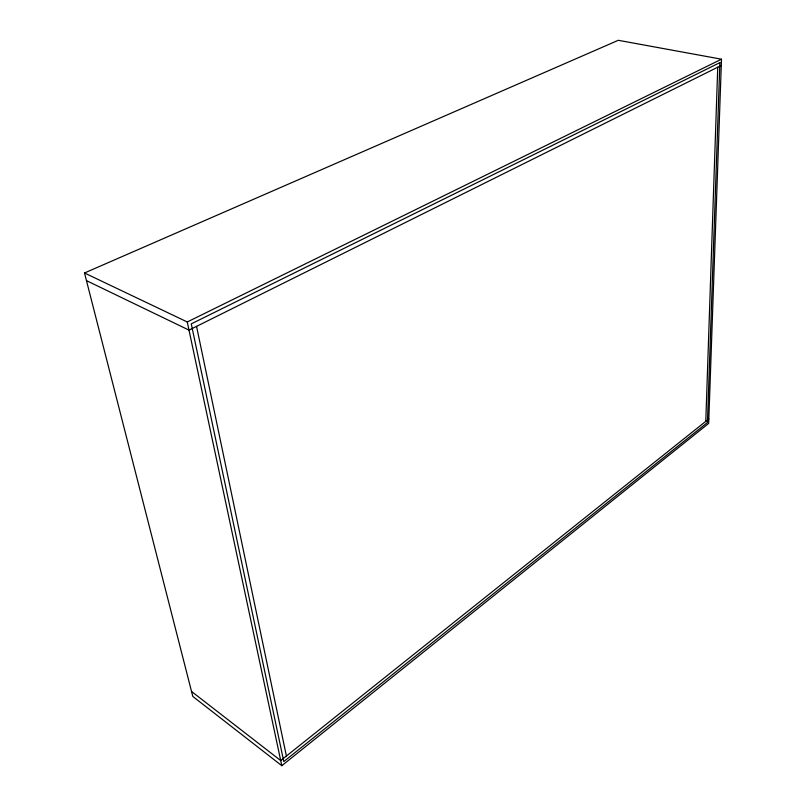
<?xml version="1.0" encoding="UTF-8"?>
<svg xmlns="http://www.w3.org/2000/svg" width="806" height="806" viewBox="0 0 806 806"><rect width="100%" height="100%" fill="white"/><g stroke="black" fill="none" stroke-linecap="round" stroke-linejoin="round"><path stroke-width="1.21" d="M705.794 421.326L717.733 67.22M721.491 59.201L708.676 423.402L281.808 765.7L192.805 696.434L84.509 272.982L618.293 40.3L721.491 59.201L187.264 321.967L84.509 272.982M708.837 418.898L280.72 760.572L191.526 691.457M721.269 65.457L189.007 330.128L86.464 280.629M187.264 321.967L281.808 765.7M196.553 326.37L286.402 756.038M719.879 62.636L707.446 422.515L283.783 761.559L191.264 323.871L719.879 62.636"/></g></svg>
